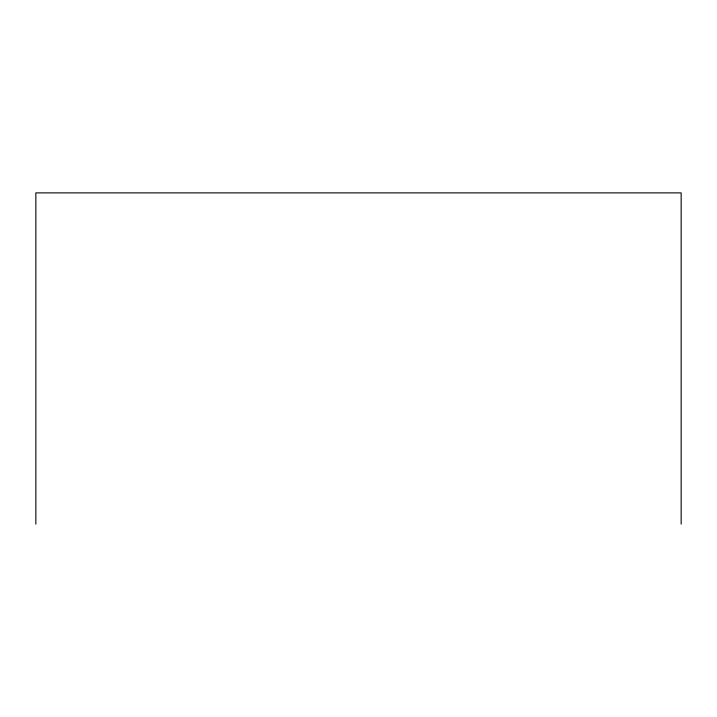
<?xml version="1.0" encoding="UTF-8"?>
<svg xmlns="http://www.w3.org/2000/svg" width="717" height="717" viewBox="0 0 717 717"><rect width="100%" height="100%" fill="white"/><g stroke="black" fill="none" stroke-linecap="round" stroke-linejoin="round"><path stroke-width="1.08" d="M681.15 524.118L681.15 192.882L35.85 192.882L35.85 524.118"/></g></svg>
